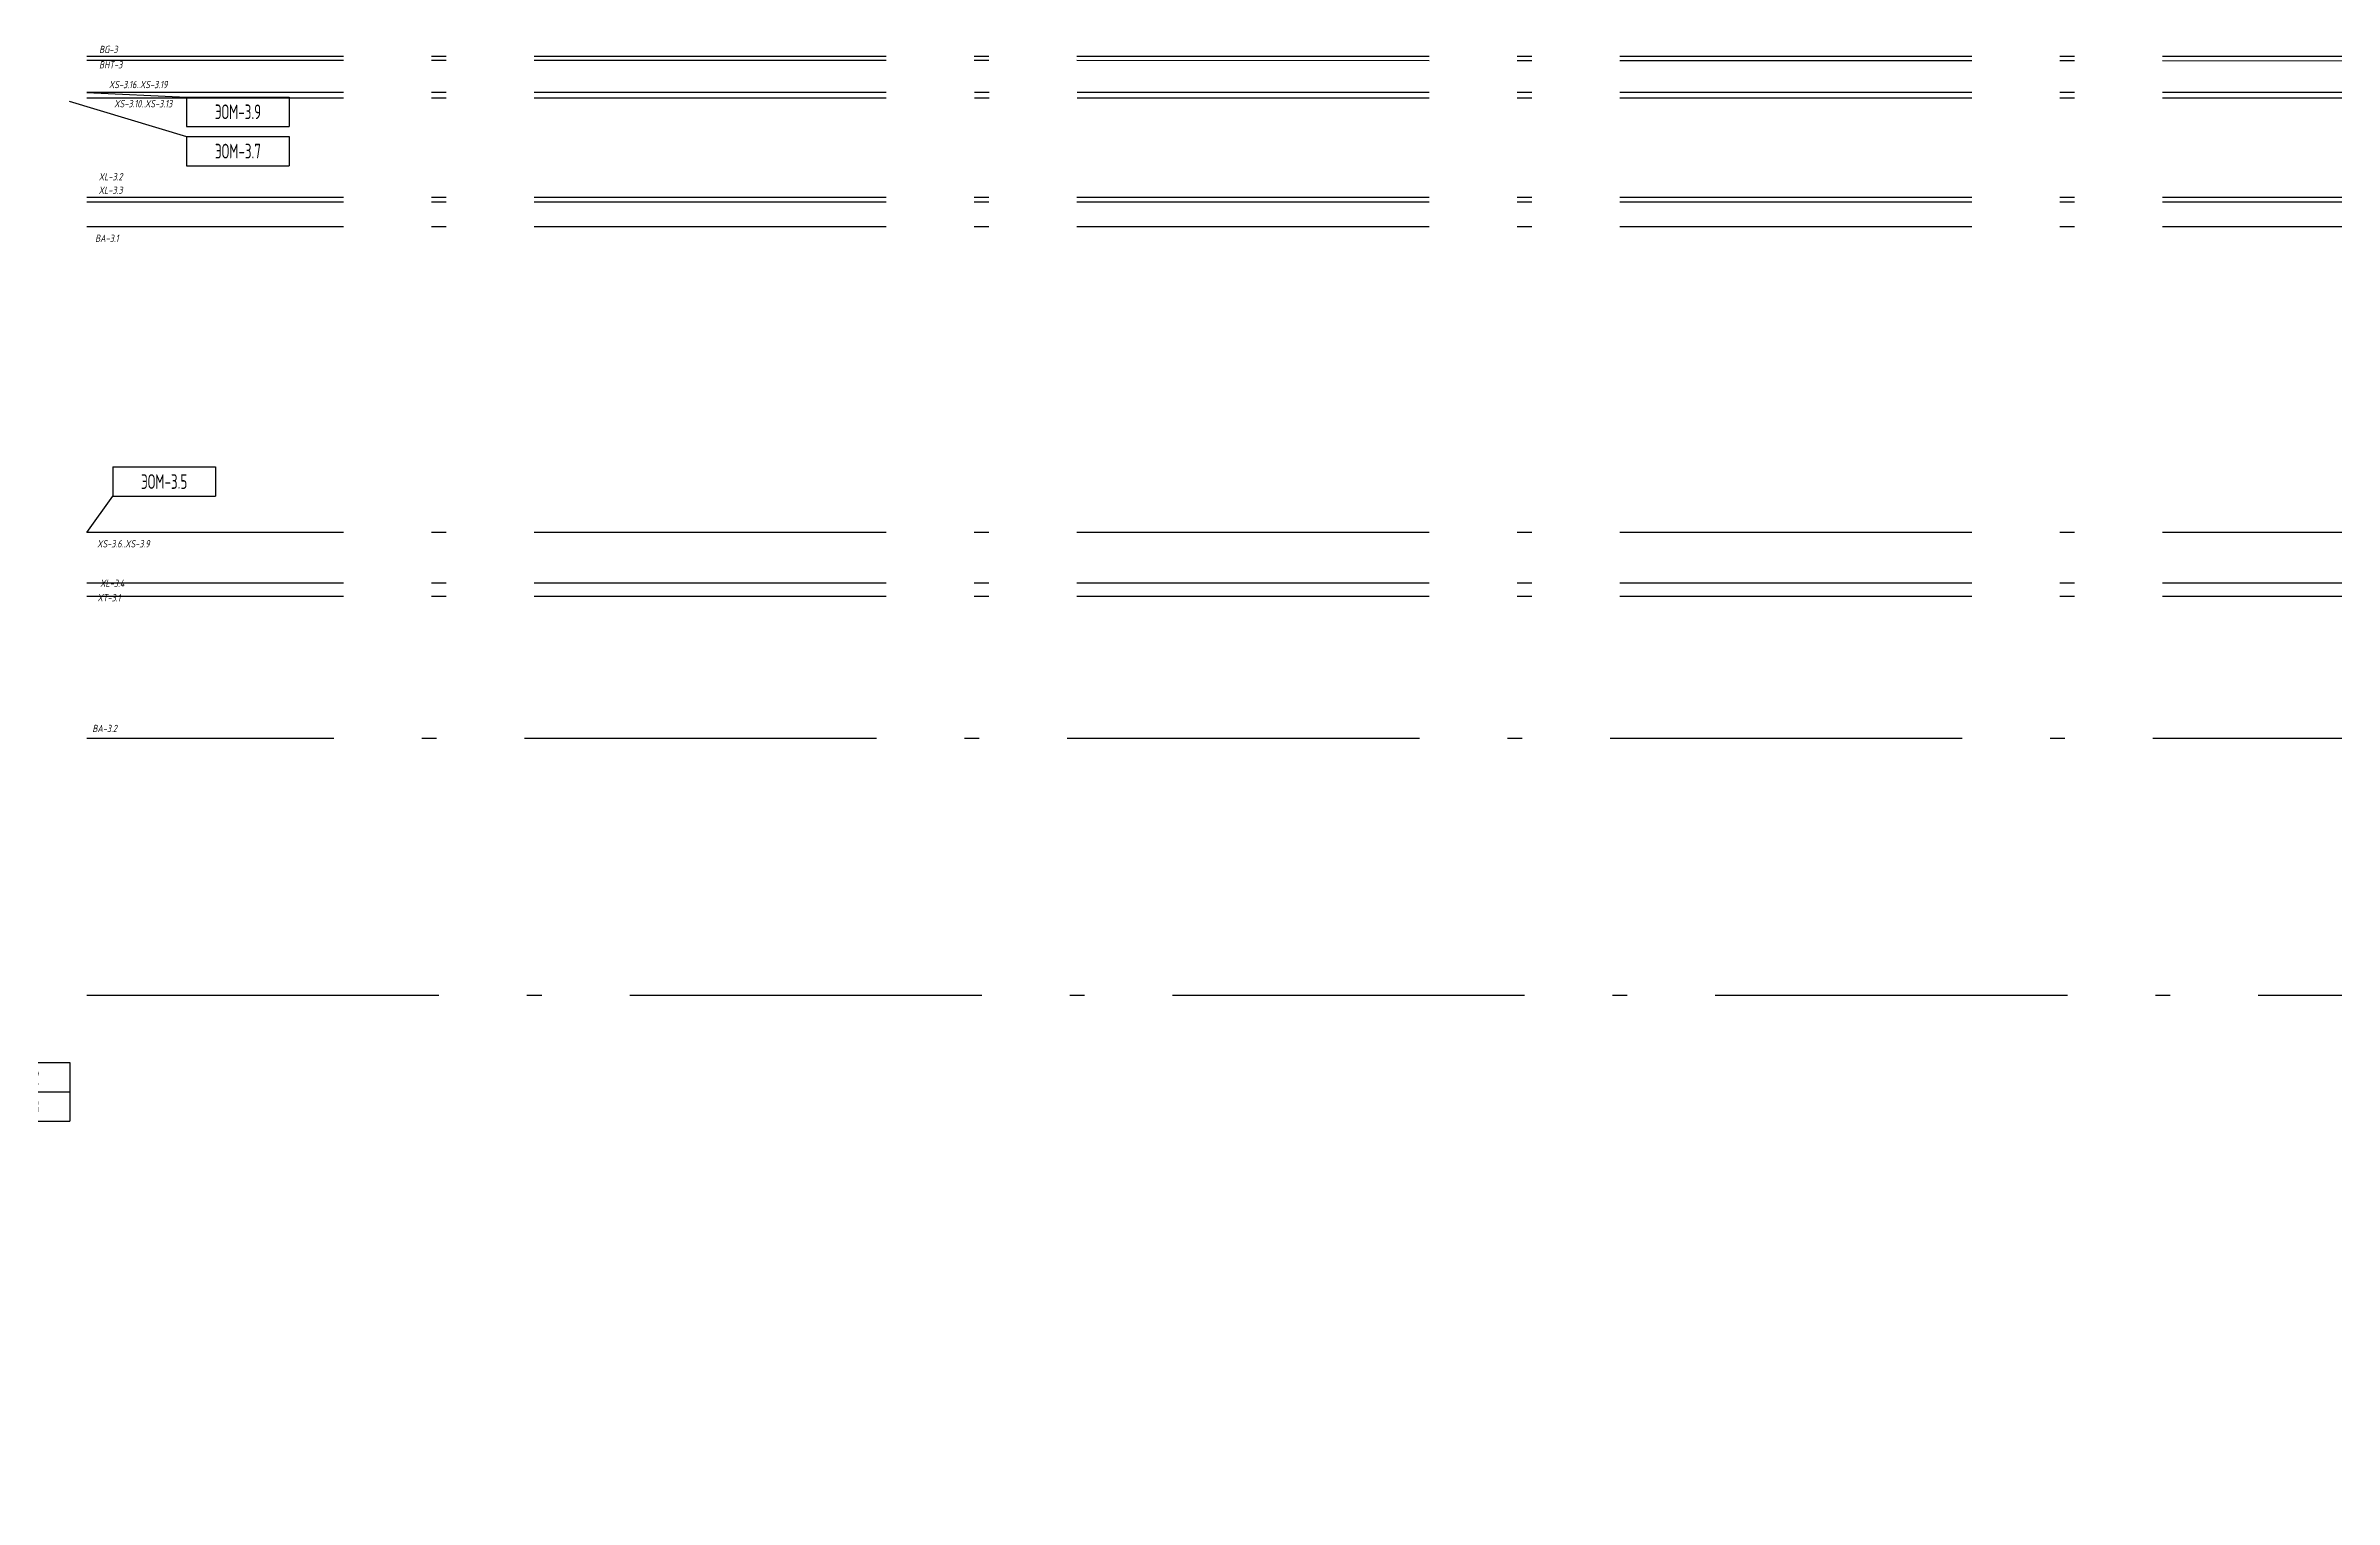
# Model space of a CAD drawing. Header units: millimetres. Extents: x -7022 to 24250, y -3577 to 31792.
# Drawn here: x 8651 to 16451, y 8032 to 12985 of the extents above; entities that cross this region are included whole.
import ezdxf
from ezdxf.enums import TextEntityAlignment as Align

# ---------------------------------------------------------------- set-up
doc = ezdxf.new("R2010")
doc.units = ezdxf.units.MM
doc.linetypes.add('ACAD_ISO10W100', pattern=[18.5, 12, -3, 0.5, -3])
doc.layers.add('02 ЭОМ и СС', color=7, linetype='Continuous')
doc.layers.add('100 noprint', color=1, linetype='Continuous', plot=False)
doc.styles.add('GOST typeA', font='')
doc.styles.get("Standard").update_dxf_attribs({"font": ''})
doc.styles.add('ГОСТ-ISOCPEUR', font='isocpeui.ttf', dxfattribs={"width": 0.8})
doc.styles.get('GOST typeA').set_extended_font_data('GOST type A')
doc.styles.get('Standard').set_extended_font_data('Ubuntu')
doc.dimstyles.new('ISO-25', dxfattribs={"dimtxt": 2.5, "dimasz": 2.5, "dimexe": 1.25, "dimexo": 0.625, "dimtad": 1, "dimtxsty": 'Standard', "dimcen": 2.5, "dimadec": 0, "dimazin": 0, "dimtfac": 1, "dimtmove": 0, "dimatfit": 3, "dimfxl": 1, "dimarcsym": 0})

# ---------------------------------------------------------------- blocks, each defined once
blk = doc.blocks.new('*T77')
at = {"layer": '02 ЭОМ и СС', "color": 0, "lineweight": -2}
for p, q in [((0, 0), (350, 0)), ((0, 0), (0, -200)), ((350, 0), (350, -200)), ((0, -100), (350, -100)), ((0, -200), (350, -200))]:
    blk.add_line(p, q, dxfattribs=at)
at = {"layer": '02 ЭОМ и СС', "color": 0, "lineweight": -2, "char_height": 50, "width": 330, "attachment_point": 5, "style": 'GOST typeA'}
for s, insert in [('{\\W0.8;СС-3.22}', (175, -50)), ('{\\W0.8;СС-3.23}', (175, -150))]:
    blk.add_mtext(s, dxfattribs=dict(at, insert=insert))
blk = doc.blocks.new('*T79')
at = {"layer": '02 ЭОМ и СС', "color": 0, "lineweight": -2}
for p, q in [((0, 0), (350, 0)), ((0, 0), (0, -100)), ((350, 0), (350, -100)), ((0, -100), (350, -100))]:
    blk.add_line(p, q, dxfattribs=at)
at = {"layer": '02 ЭОМ и СС', "color": 0, "lineweight": -2, "insert": (175, -50), "char_height": 50, "width": 330, "attachment_point": 5, "style": 'GOST typeA'}
blk.add_mtext('{\\W0.8;ЭОМ-3.9}', dxfattribs=at)
blk = doc.blocks.new('*T88')
at = {"layer": '02 ЭОМ и СС', "color": 0, "lineweight": -2}
for p, q in [((0, 0), (350, 0)), ((0, 0), (0, -100)), ((350, 0), (350, -100)), ((0, -100), (350, -100))]:
    blk.add_line(p, q, dxfattribs=at)
at = {"layer": '02 ЭОМ и СС', "color": 0, "lineweight": -2, "insert": (175, -50), "char_height": 50, "width": 330, "attachment_point": 5, "style": 'GOST typeA'}
blk.add_mtext('{\\W0.8;ЭОМ-3.5}', dxfattribs=at)
blk = doc.blocks.new('*T89')
at = {"layer": '02 ЭОМ и СС', "color": 0, "lineweight": -2}
for p, q in [((0, 0), (350, 0)), ((0, 0), (0, -100)), ((350, 0), (350, -100)), ((0, -100), (350, -100))]:
    blk.add_line(p, q, dxfattribs=at)
at = {"layer": '02 ЭОМ и СС', "color": 0, "lineweight": -2, "insert": (175, -50), "char_height": 50, "width": 330, "attachment_point": 5, "style": 'GOST typeA'}
blk.add_mtext('{\\W0.8;ЭОМ-3.7}', dxfattribs=at)

msp = doc.modelspace()

# ---------------------------------------------------------------- linework, layer by layer
at = {"layer": '100 noprint', "color": 1, "linetype": 'ACAD_ISO10W100', "lineweight": -2, "ltscale": 100, "flags": 128}
for points in [[(19549.9, 8032.3), (19549.9, 12948.1), (8791.2, 12948.1)], [(19565.9, 8032.3), (19565.9, 12932.1), (8791.2, 12935.4)], [(19671.9, 8032.1), (19671.9, 12826.1), (8791.2, 12826.1)], [(19691.9, 8032.1), (19691.9, 12806.1), (8791.2, 12806.1)], [(20029.9, 8032.3), (20029.9, 12468.1), (8791.2, 12468.1)], [(20045.9, 8032.3), (20045.9, 12452.1), (8791.2, 12452.1)], [(20129.9, 8032.3), (20129.9, 12368.1), (8791.2, 12368.1)], [(21171.9, 8032.3), (21171.9, 11326.1), (8791.2, 11326.1)], [(21343.9, 8032.3), (21343.9, 11154.1), (8791.2, 11154.1)], [(21389.9, 8032.3), (21389.9, 11108.1), (8791.2, 11108.1)], [(21873.9, 8065.3), (21873.9, 10624.1), (8791.2, 10624.1)], [(8791.2, 9750.1), (22747.9, 9750.1), (22747.9, 8065.3)]]:
    msp.add_lwpolyline(points, dxfattribs=at)

# ---------------------------------------------------------------- block references
for name, p in [('*T79', (9131.1, 12810.1)), ('*T89', (9131.1, 12676.1)), ('*T88', (8879.6, 11550)), ('*T77', (8383.2, 9520))]:
    msp.add_blockref(name, p)

# ---------------------------------------------------------------- texts
at = {"layer": '02 ЭОМ и СС', "linetype": 'Continuous', "style": 'ГОСТ-ISOCPEUR', "width": 0.8}
for s, p in [('BG-3', (8895.9, 12960)), ('BHT-3', (8912, 12907.8)), ('XS-3.16..XS-3.19', (9065.8, 12840.5)), ('XS-3.10..XS-3.13', (9082.3, 12775.3)), ('XL-3.3', (8912.8, 12480.4)), ('XL-3.2', (8912.7, 12526.2)), ('BA-3.1', (8899.4, 12316.4)), ('XS-3.6..XS-3.9', (9005.2, 11275.5)), ('XL-3.4', (8918.8, 11140.7)), ('XT-3.1', (8905.8, 11091.7)), ('BA-3.2', (8893.7, 10646.1))]:
    msp.add_text(s, height=25, dxfattribs=at).set_placement(p, align=Align.RIGHT)

# ---------------------------------------------------------------- leaders
at = {"layer": '02 ЭОМ и СС', "lineweight": -2, "has_arrowhead": 0}
for points in [[(8731.2, 12796), (9131.1, 12676.1), (9306.1, 12676.1)], [(8791.2, 12826.1), (9131.1, 12810.1), (9306.1, 12810.1)], [(8791.2, 11326.1), (8879.6, 11450), (9054.6, 11450)]]:
    msp.add_leader(points, dimstyle='ISO-25', override={"dimasz": 50, "dimgap": 1, "dimtad": 0, "dimldrblk": 'ArchTick'}, dxfattribs=at)

doc.saveas('drawing.dxf')
